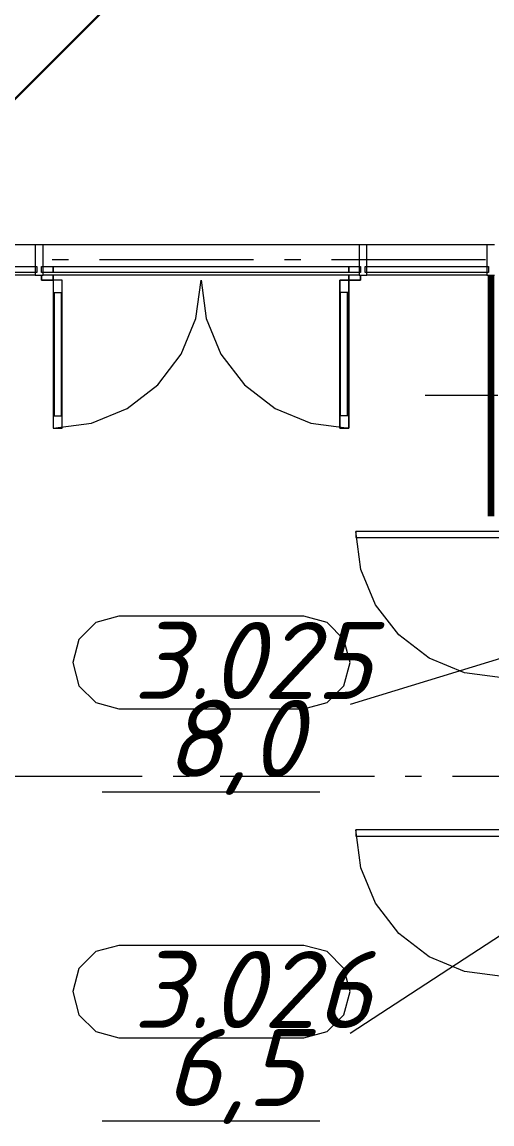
# Model space of a CAD drawing. Header units: millimetres. Extents: x -537608 to 253996, y -217170 to 186033.
# Drawn here: x -224392 to -221344, y 143013 to 150164 of the extents above; entities that cross this region are included whole.
import ezdxf

# ---------------------------------------------------------------- set-up
doc = ezdxf.new("R2010")
doc.units = ezdxf.units.MM
doc.layers.add('16) Лак 1.6м', color=160, linetype='Continuous', lineweight=90)
doc.layers.add('2) окраска коммуникации', color=152, linetype='Continuous', lineweight=30)
doc.layers.add('PDF _Геометрия', color=7, linetype='Continuous')
doc.layers.add('PDF _Текст', color=7, linetype='Continuous')
doc.styles.add('PDF ISOCPEUR Italic', font='isocpeui.ttf')

msp = doc.modelspace()

# ---------------------------------------------------------------- hatches: boundary and pattern name
at = {"layer": '2) окраска коммуникации'}
h = msp.add_hatch(dxfattribs=at)
h.set_pattern_fill('ANSI31', color=5, scale=222)
h.set_pattern_definition([(45, (-258045.5, 58244.4), (-498.4042, 498.4042), [])])
edge = h.paths.add_edge_path()
edge.add_spline(control_points=[(-235816.1191, 159271.232), (-236159.4574, 159033.9082), (-238070.707, 158782.2879), (-238638.1634, 158432.2404), (-238105.9898, 157437.1958), (-235754.1232, 157437.1958), (-234964.4457, 157111.2328), (-232629.7463, 157197.0128), (-230260.7124, 156905.3617), (-229350.8658, 157179.8572), (-227823.0111, 157317.1047), (-227874.2427, 155408.2821), (-228097.4122, 152976.7837), (-227822.7426, 150724.7104), (-228269.0815, 149763.9784), (-227084.5653, 149112.0524), (-225299.2066, 148991.9613), (-224269.1925, 149077.7406), (-223393.6804, 150141.4089), (-223033.1746, 151942.7824), (-223033.1746, 154550.2232), (-224114.1503, 155620.6235), (-222534.7954, 157233.2822), (-223616.3097, 158108.2349), (-222328.7917, 159257.6825), (-224405.9872, 160750.2232), (-223221.471, 161659.5139), (-222637.7958, 162380.0636), (-222998.3466, 163910.6161), (-224371.6993, 165660.5215), (-222551.1261, 167750.2232), (-223117.6326, 168979.9453), (-222465.2915, 170352.4203), (-223735.6423, 171364.6211), (-222688.4609, 172325.3538), (-224215.7041, 173378.4158), (-222584.8491, 174510.7078), (-223546.1958, 175199.8757), (-221881.0047, 176020.4302), (-223048.3552, 176912.5392), (-223134.1899, 177993.3638), (-224026.8692, 177461.5296), (-225297.22, 177718.8682), (-226378.7358, 177221.3459), (-228541.766, 177135.5666), (-230052.4535, 177838.96), (-230103.9537, 176483.6406), (-230103.9537, 175397.7837), (-229211.2743, 175199.8757), (-230121.1209, 173498.5077), (-229039.6066, 172812.2698), (-230258.4573, 170776.7837), (-229761.2561, 169941.1373), (-230774.103, 168425.7837), (-229332.0829, 167750.2232), (-232123.453, 166650.2232), (-233452.141, 167750.2232), (-234104.4836, 166681.5095), (-235855.5078, 167750.2232), (-235443.0905, 165700.2452), (-235100.8307, 164170.835), (-235942.0098, 164546.6834), (-235461.3365, 162982.3976), (-236062.1774, 161973.2927), (-234156.6512, 161458.6141), (-236010.6772, 160206.231), (-235472.7808, 159508.5559), (-235816.1191, 159271.232)], knot_values=[0, 0, 0, 0, 1, 2, 3, 4, 5, 6, 7, 8, 9, 10, 11, 12, 13, 14, 15, 16, 17, 18, 19, 20, 21, 22, 23, 24, 25, 26, 27, 28, 29, 30, 31, 32, 33, 34, 35, 36, 37, 38, 39, 40, 41, 42, 43, 44, 45, 46, 47, 48, 49, 50, 51, 52, 53, 54, 55, 56, 57, 58, 59, 60, 61, 62, 63, 64, 65, 65, 65, 65], degree=3, periodic=0)
edge = h.paths.add_edge_path(flags=16)
edge.add_arc((-231889.6573, 159033.0748), 1468.0305, 125.00000005, 234.99999995, ccw=False)
edge.add_arc((-231607.6582, 161840.8916), 1959.6809, 125.00000005, 234.99999995, ccw=False)
edge.add_arc((-231767.132, 163405.6521), 965.4036, 67.59470151, 177.59470141, ccw=False)
edge.add_arc((-231443.7098, 163069.927), 1229.0586, -22.07713269, 87.92286721, ccw=False)
edge.add_arc((-231143.3293, 161410.3894), 1461.9881, -54.99999995, 54.99999995, ccw=False)
edge.add_arc((-231576.0596, 159327.8343), 1548.9823, -75.15767463, 34.84232527, ccw=False)
edge.add_arc((-231955.4787, 158374.0401), 947.5729, 215.00000005, 324.99999995, ccw=False)
edge = h.paths.add_edge_path(flags=16)
edge.add_arc((-225566.369, 153285.6185), 1536.9915, 125.00000005, 234.99999995, ccw=False)
edge.add_arc((-225538.421, 155843.592), 1585.7174, 125.00000005, 234.99999995, ccw=False)
edge.add_arc((-225137.7183, 159013.7421), 2284.3212, 125.00000005, 234.99999995, ccw=False)
edge.add_arc((-225658.2126, 162012.8119), 1376.867, 125.00000005, 234.99999995, ccw=False)
edge.add_arc((-225574.7307, 164105.3721), 1301.2124, 117.8493612, 227.8493611, ccw=False)
edge.add_arc((-225369.6285, 164519.2026), 1097.085, 27.81836399, 137.81836389, ccw=False)
edge.add_arc((-225613.8121, 163296.7221), 2117.3814, -54.99999995, 54.99999995, ccw=False)
edge.add_arc((-225663.381, 159757.0156), 2203.8023, -54.99999995, 54.99999995, ccw=False)
edge.add_arc((-225163.6815, 156860.1623), 1332.6027, -54.99999995, 54.99999995, ccw=False)
edge.add_arc((-225407.0732, 154329.3545), 1756.9432, -54.99999995, 54.99999995, ccw=False)
edge.add_arc((-225725.9779, 153175.5991), 1357.0078, 237.85706584, 347.85706574, ccw=False)
edge = h.paths.add_edge_path(flags=16)
edge.add_arc((-226395.9174, 168135.9149), 1371.9136, 125.00000005, 234.99999995, ccw=False)
edge.add_arc((-226384.8551, 170399.3253), 1391.2002, 125.00000005, 234.99999995, ccw=False)
edge.add_arc((-226325.4529, 172763.3694), 1494.7648, 125.00000005, 234.99999995, ccw=False)
edge.add_arc((-225896.8545, 175145.79), 1730.4953, 112.00238998, 222.00238988, ccw=False)
edge.add_arc((-226212.3841, 175253.0022), 1533.7869, -7.46862395, 102.53137595, ccw=False)
edge.add_arc((-225760.6269, 173526.9207), 1863.7748, -54.99999995, 54.99999995, ccw=False)
edge.add_arc((-225829.2376, 170375.5045), 1983.3939, -54.99999995, 54.99999995, ccw=False)
edge.add_arc((-225610.4468, 168098.6002), 1126.7789, -74.63234793, 35.36765197, ccw=False)
edge.add_arc((-226247.326, 167667.1454), 1142.021, 215.00000005, 324.99999995, ccw=False)

# ---------------------------------------------------------------- linework, layer by layer
at = {"layer": '16) Лак 1.6м'}
msp.add_lwpolyline([(-221351.1953, 148521.2561), (-221351.1953, 146958.257)], dxfattribs=at)
at = {"layer": 'PDF _Геометрия', "lineweight": 9}
for p, q in [((-224306.195, 148718.2556), (-225181.1941, 148718.2556)), ((-224256.1948, 148718.2556), (-224306.195, 148718.2556)), ((-224306.195, 148718.2556), (-224306.195, 148578.2555)), ((-222206.1956, 148718.2556), (-224256.1948, 148718.2556)), ((-224256.1948, 148578.2555), (-224256.1948, 148718.2556)), ((-222156.1954, 148718.2556), (-222206.1956, 148718.2556)), ((-222206.1956, 148718.2556), (-222206.1956, 148578.2555)), ((-221376.1954, 148718.2556), (-222156.1954, 148718.2556)), ((-222156.1954, 148578.2555), (-222156.1954, 148718.2556)), ((-221326.1951, 148718.2556), (-221376.1954, 148718.2556)), ((-221376.1954, 148718.2556), (-221376.1954, 148578.2555)), ((-225181.1941, 148578.2555), (-224306.195, 148578.2555)), ((-224306.195, 148538.2557), (-225181.1941, 148538.2557)), ((-224306.195, 148578.2555), (-224296.1945, 148578.2555)), ((-224306.195, 148578.2555), (-224306.195, 148538.2557)), ((-224296.1945, 148538.2557), (-224306.195, 148538.2557)), ((-224306.195, 148538.2557), (-224306.195, 148521.2561)), ((-224296.1945, 148578.2555), (-224296.1945, 148538.2557)), ((-224266.1931, 148538.2557), (-224266.1931, 148578.2555)), ((-224266.1931, 148578.2555), (-224256.1948, 148578.2555)), ((-224256.1948, 148538.2557), (-224266.1931, 148538.2557)), ((-224256.1948, 148538.2557), (-224256.1948, 148578.2555)), ((-224256.1948, 148578.2555), (-222206.1956, 148578.2555)), ((-222206.1956, 148538.2557), (-224256.1948, 148538.2557)), ((-224256.1948, 148521.2561), (-224256.1948, 148538.2557)), ((-224191.195, 148578.2555), (-224191.195, 148538.2557)), ((-224191.195, 148538.2557), (-224191.195, 148578.2555)), ((-222271.1954, 148538.2557), (-222271.1954, 148578.2555)), ((-222271.1954, 148578.2555), (-222271.1954, 148538.2557)), ((-222206.1956, 148578.2555), (-222206.1956, 148538.2557)), ((-222206.1956, 148578.2555), (-222196.1951, 148578.2555)), ((-222196.1951, 148538.2557), (-222206.1956, 148538.2557)), ((-222206.1956, 148538.2557), (-222206.1956, 148521.2561)), ((-222196.1951, 148578.2555), (-222196.1951, 148538.2557)), ((-222166.1958, 148538.2557), (-222166.1958, 148578.2555)), ((-222166.1958, 148578.2555), (-222156.1954, 148578.2555)), ((-222156.1954, 148538.2557), (-222166.1958, 148538.2557)), ((-222156.1954, 148538.2557), (-222156.1954, 148578.2555)), ((-222156.1954, 148578.2555), (-221376.1954, 148578.2555)), ((-221376.1954, 148538.2557), (-222156.1954, 148538.2557)), ((-222156.1954, 148521.2561), (-222156.1954, 148538.2557)), ((-221376.1954, 148578.2555), (-221376.1954, 148538.2557)), ((-221376.1954, 148578.2555), (-221366.1949, 148578.2555)), ((-221366.1949, 148538.2557), (-221376.1954, 148538.2557)), ((-221376.1954, 148538.2557), (-221376.1954, 148521.2561)), ((-221366.1949, 148578.2555), (-221366.1949, 148538.2557)), ((-224306.195, 148521.2561), (-225181.1941, 148521.2561)), ((-224306.195, 148521.2561), (-224256.1948, 148521.2561)), ((-224266.1931, 148488.2556), (-224266.1931, 148521.2561)), ((-224266.1931, 148521.2561), (-224266.1931, 148488.2556)), ((-224191.195, 148488.2556), (-224266.1931, 148488.2556)), ((-224266.1931, 148488.2556), (-224191.195, 148488.2556)), ((-222206.1956, 148521.2561), (-224256.1948, 148521.2561)), ((-224191.195, 148488.2556), (-224191.195, 148521.2561)), ((-224191.195, 148521.2561), (-224191.195, 148488.2556)), ((-224131.1944, 148488.2556), (-224191.195, 148488.2556)), ((-224191.195, 148488.2556), (-224191.195, 147528.2558)), ((-224131.1944, 148488.2556), (-224191.195, 148488.2556)), ((-224191.195, 148488.2556), (-224191.195, 147528.2558)), ((-224191.195, 148488.2556), (-224191.195, 147528.2558)), ((-224131.1944, 147528.2558), (-224131.1944, 148488.2556)), ((-224131.1944, 147528.2558), (-224131.1944, 148488.2556)), ((-223263.905, 148239.7897), (-223231.1952, 148488.2556)), ((-223231.1952, 148488.2556), (-223198.4832, 148239.7897)), ((-222331.1939, 148488.2556), (-222271.1954, 148488.2556)), ((-222331.1939, 147528.2558), (-222331.1939, 148488.2556)), ((-222331.1939, 148488.2556), (-222331.1939, 147528.2558)), ((-222271.1954, 148488.2556), (-222331.1939, 148488.2556)), ((-222271.1954, 148488.2556), (-222271.1954, 148521.2561)), ((-222271.1954, 148521.2561), (-222271.1954, 148488.2556)), ((-222271.1954, 147528.2558), (-222271.1954, 148488.2556)), ((-222271.1954, 148488.2556), (-222196.1951, 148488.2556)), ((-222196.1951, 148488.2556), (-222271.1954, 148488.2556)), ((-222271.1954, 148488.2556), (-222271.1954, 147528.2558)), ((-222271.1954, 147528.2558), (-222271.1954, 148488.2556)), ((-222206.1956, 148521.2561), (-222156.1954, 148521.2561)), ((-222196.1951, 148488.2556), (-222196.1951, 148521.2561)), ((-222196.1951, 148521.2561), (-222196.1951, 148488.2556)), ((-221376.1954, 148521.2561), (-222156.1954, 148521.2561)), ((-221376.1954, 148521.2561), (-221326.1951, 148521.2561)), ((-224191.195, 148408.2561), (-224131.1944, 148408.2561)), ((-224181.1945, 147608.2573), (-224181.1945, 148408.2561)), ((-224137.1946, 147608.2573), (-224137.1946, 148408.2561)), ((-222271.1954, 148408.2561), (-222331.1939, 148408.2561)), ((-222325.1957, 147608.2573), (-222325.1957, 148408.2561)), ((-222281.1958, 147608.2573), (-222281.1958, 148408.2561)), ((-223359.8105, 148008.2568), (-223263.905, 148239.7897)), ((-223198.4832, 148239.7897), (-223102.5799, 148008.2568)), ((-223512.3709, 147809.4337), (-223359.8105, 148008.2568)), ((-223102.5799, 148008.2568), (-222950.0173, 147809.4337)), ((-223711.194, 147656.8732), (-223512.3709, 147809.4337)), ((-222950.0173, 147809.4337), (-222751.1942, 147656.8732)), ((-221306.1942, 147741.1376), (-221777.6868, 147741.1376)), ((-224191.195, 147608.2573), (-224131.1944, 147608.2573)), ((-223942.727, 147560.9678), (-223711.194, 147656.8732)), ((-222751.1942, 147656.8732), (-222519.6613, 147560.9678)), ((-222271.1954, 147608.2573), (-222331.1939, 147608.2573)), ((-224191.195, 147528.2558), (-223942.727, 147560.9678)), ((-222519.6613, 147560.9678), (-222271.1954, 147528.2558)), ((-224191.195, 147528.2558), (-224131.1944, 147528.2558)), ((-224191.195, 147528.2558), (-224131.1944, 147528.2558)), ((-222271.1954, 147528.2558), (-222331.1939, 147528.2558)), ((-222331.1939, 147528.2558), (-222271.1954, 147528.2558)), ((-222226.1944, 146858.2566), (-222226.1944, 146818.2569)), ((-221276.195, 146858.2566), (-222226.1944, 146858.2566)), ((-222193.8247, 146612.3786), (-222226.1944, 146858.2566)), ((-222226.1944, 146818.2569), (-221276.195, 146818.2569)), ((-222098.9182, 146383.257), (-222193.8247, 146612.3786)), ((-221947.9466, 146186.505), (-222098.9182, 146383.257)), ((-221751.1947, 146035.5335), (-221947.9466, 146186.505)), ((-221522.073, 145940.627), (-221751.1947, 146035.5335)), ((-221276.195, 145908.2573), (-221522.073, 145940.627)), ((-222226.1944, 144921.2572), (-222226.1944, 144881.2575)), ((-221276.195, 144921.2572), (-222226.1944, 144921.2572)), ((-222193.8247, 144675.3792), (-222226.1944, 144921.2572)), ((-222226.1944, 144881.2575), (-221276.195, 144881.2575)), ((-222098.9182, 144446.2576), (-222193.8247, 144675.3792)), ((-221947.9466, 144249.5056), (-222098.9182, 144446.2576)), ((-221751.1947, 144098.5341), (-221947.9466, 144249.5056)), ((-221522.073, 144003.6276), (-221751.1947, 144098.5341)), ((-221276.195, 143971.2579), (-221522.073, 144003.6276))]:
    msp.add_line(p, q, dxfattribs=at)
at = {"layer": 'PDF _Геометрия', "color": 253, "lineweight": 9, "true_color": 0xaaaaaa}
for p, q in [((-224090.4583, 148621.2564), (-224196.291, 148621.2564)), ((-222890.458, 148621.2564), (-223890.4576, 148621.2564)), ((-222584.6245, 148621.2564), (-222690.4572, 148621.2564)), ((-221384.6242, 148621.2564), (-222384.6259, 148621.2564)), ((-223913.8515, 146267.4173), (-224023.6586, 146157.6102)), ((-223763.8509, 146307.6108), (-223913.8515, 146267.4173)), ((-222563.8528, 146307.6108), (-223763.8509, 146307.6108)), ((-222413.8522, 146267.4173), (-222563.8528, 146307.6108)), ((-222304.0451, 146157.6102), (-222413.8522, 146267.4173)), ((-220514.2776, 146271.2108), (-222263.8517, 145735.1383)), ((-224023.6586, 146157.6102), (-224063.8521, 146007.6097)), ((-222263.8517, 146007.6097), (-222304.0451, 146157.6102)), ((-224063.8521, 146007.6097), (-224023.6586, 145857.6091)), ((-222304.0451, 145857.6091), (-222263.8517, 146007.6097)), ((-224023.6586, 145857.6091), (-223913.8515, 145747.802)), ((-222413.8522, 145747.802), (-222304.0451, 145857.6091)), ((-223913.8515, 145747.802), (-223763.8509, 145707.6106)), ((-222563.8528, 145707.6106), (-222413.8522, 145747.802)), ((-223763.8509, 145707.6106), (-222563.8528, 145707.6106)), ((-224612.289, 145271.2564), (-223612.2895, 145271.2564)), ((-223412.2887, 145271.2564), (-223306.456, 145271.2564)), ((-223106.4552, 145271.2564), (-222106.4557, 145271.2564)), ((-221906.4571, 145271.2564), (-221800.6221, 145271.2564)), ((-221600.6235, 145271.2564), (-220600.624, 145271.2564)), ((-223872.8894, 145169.5746), (-222459.9792, 145169.5746)), ((-220779.6313, 144568.5863), (-222263.8517, 143599.684)), ((-223763.8509, 144172.1543), (-223913.8515, 144131.963)), ((-222563.8528, 144172.1543), (-223763.8509, 144172.1543)), ((-222413.8522, 144131.963), (-222563.8528, 144172.1543)), ((-223913.8515, 144131.963), (-224023.6586, 144022.1559)), ((-222304.0451, 144022.1559), (-222413.8522, 144131.963)), ((-224023.6586, 144022.1559), (-224063.8521, 143872.1553)), ((-222263.8517, 143872.1553), (-222304.0451, 144022.1559)), ((-224063.8521, 143872.1553), (-224023.6586, 143722.1548)), ((-222304.0451, 143722.1548), (-222263.8517, 143872.1553)), ((-224023.6586, 143722.1548), (-223913.8515, 143612.3477)), ((-222413.8522, 143612.3477), (-222304.0451, 143722.1548)), ((-223913.8515, 143612.3477), (-223763.8509, 143572.1563)), ((-222563.8528, 143572.1563), (-222413.8522, 143612.3477)), ((-223763.8509, 143572.1563), (-222563.8528, 143572.1563)), ((-223872.8894, 143034.1198), (-222459.9792, 143034.1198))]:
    msp.add_line(p, q, dxfattribs=at)

# ---------------------------------------------------------------- texts
at = {"layer": 'PDF _Текст', "char_height": 500, "attachment_point": 4, "style": 'PDF ISOCPEUR Italic'}
for s, insert in [('3.025', (-223671.1835, 146020.9009)), ('8,0', (-223466.1836, 145456.9498)), ('3.026', (-223671.1835, 143885.4466)), ('6,5', (-223466.1836, 143321.4955))]:
    msp.add_mtext(s, dxfattribs=dict(at, insert=insert))

doc.saveas('drawing.dxf')
